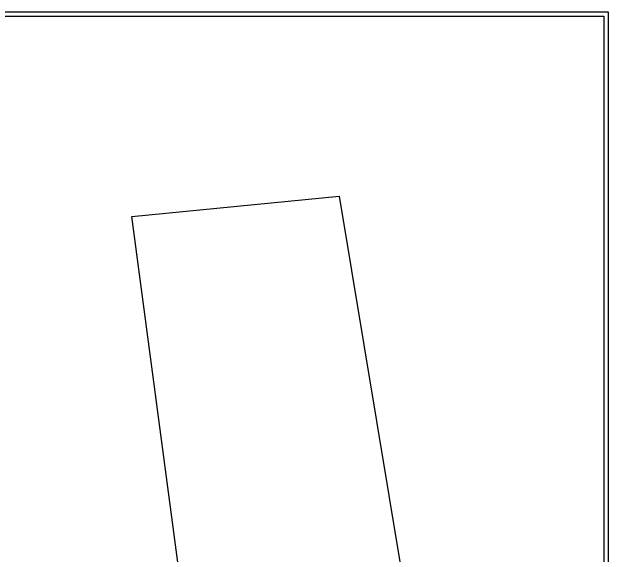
# Model space of a CAD drawing. Extents: x 24214 to 26635, y 31988 to 38688.
# Drawn here: x 25924 to 26634, y 34640 to 35288 of the extents above; entities that cross this region are included whole.
import ezdxf

# ---------------------------------------------------------------- set-up
doc = ezdxf.new("R2010")
doc.units = 0
doc.header["$MEASUREMENT"] = 0
doc.layers.add('Leica_3DDisto_2D', color=5, linetype='Continuous')

# ---------------------------------------------------------------- blocks, each defined once
blk = doc.blocks.new('A$C6AA29D1F')
at = {"color": 3, "linetype": 'ByBlock'}
blk.add_line((42.1, 30.9), (0, 1240.42), dxfattribs=at)
at = {"layer": 'Leica_3DDisto_2D', "color": 3}
for p, q in [((0, 1240.42), (248.39, 1240.42)), ((248.39, 1240.42), (331.21, 0))]:
    blk.add_line(p, q, dxfattribs=at)

msp = doc.modelspace()

# ---------------------------------------------------------------- linework, layer by layer
at = {"linetype": 'ByBlock', "transparency": 33554636}
for points in [[(24214.33671, 35288.22532), (26634.33671, 35288.22532), (26634.33671, 33688.22532), (24214.33671, 33688.22532)], [(24219.33671, 35283.22532), (26629.33671, 35283.22532), (26629.33671, 33693.22532), (24219.33671, 33693.22532)]]:
    msp.add_lwpolyline(points, close=True, dxfattribs=at)

# ---------------------------------------------------------------- block references
at = {"linetype": 'ByBlock', "transparency": 33554636, "rotation": 5.559489995585142}
msp.add_blockref('A$C6AA29D1F', (26186.96505, 33809.72073), dxfattribs=at)

doc.saveas('drawing.dxf')
